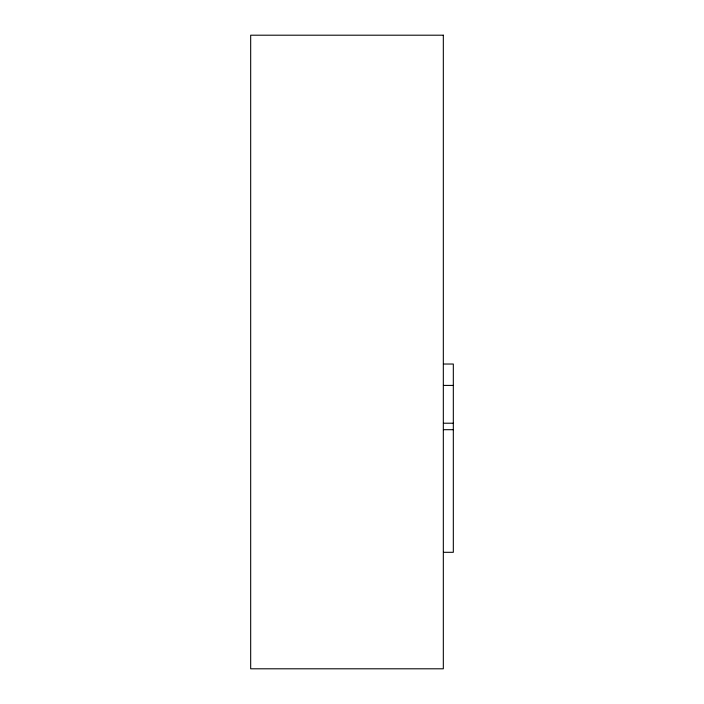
<?xml version="1.0" encoding="UTF-8"?>
<svg xmlns="http://www.w3.org/2000/svg" width="704" height="704" viewBox="0 0 704 704"><rect width="100%" height="100%" fill="white"/><g stroke="black" fill="none" stroke-linecap="round" stroke-linejoin="round"><path stroke-width="1.06" d="M443.441 364.03L453.323 364.03L453.323 552.306L443.494 552.306M443.441 385.414L453.323 385.414M443.432 423.218L453.323 423.218M443.432 429.695L453.323 429.695M443.326 35.2L250.677 35.2L250.677 668.8L443.326 668.8L443.326 35.2"/></g></svg>
